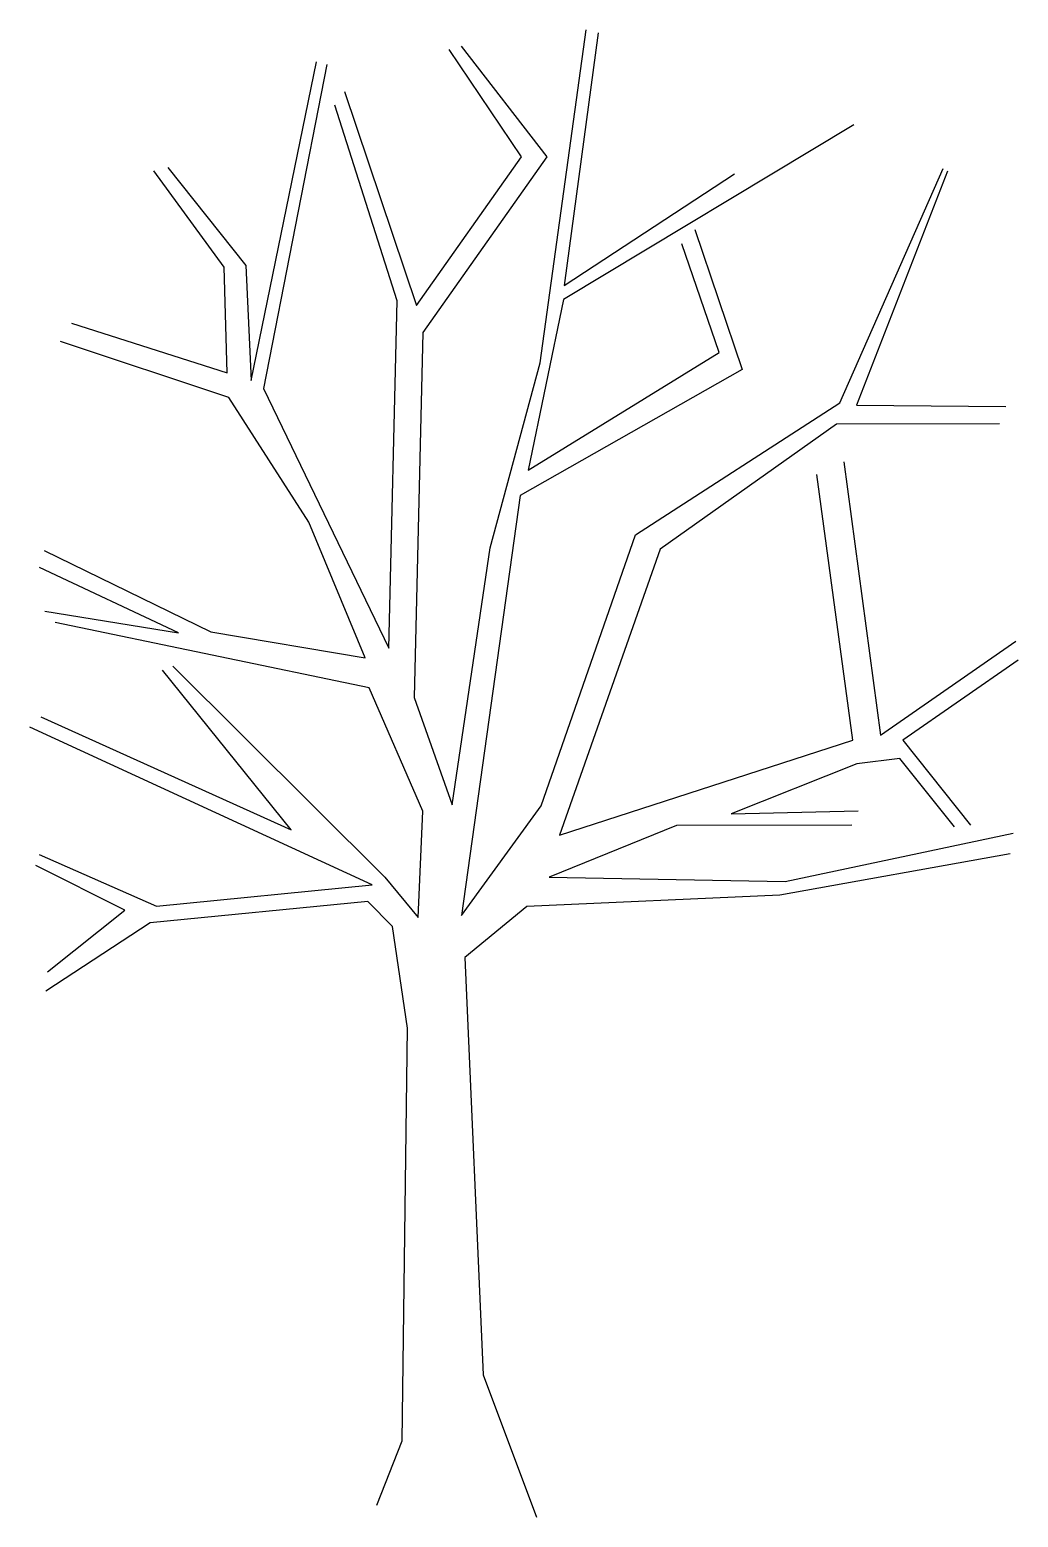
# Model space of a CAD drawing. Extents: x -188 to 766, y -312 to 1122.
import ezdxf

# ---------------------------------------------------------------- set-up
doc = ezdxf.new("R2010")
doc.units = 0
doc.layers.get('0').update_dxf_attribs({"linetype": 'CONTINUOUS'})

msp = doc.modelspace()

# ---------------------------------------------------------------- linework, layer by layer
at = {"color": 0}
for points in [[(228.2, 1105.9), (310.8, 999.1), (191.1, 829.8), (183, 478), (219.6, 374.6), (256.1, 622.2), (304.5, 800.6), (348.7, 1121.7)], [(360.3, 1118.6), (327.5, 875), (491.9, 982.7)], [(-54.6, 988.9), (20.4, 894.4), (25.5, 783.4), (88.7, 1090.7)], [(115.6, 1062.2), (185, 855.9), (286.3, 999.2), (216.8, 1102.8)], [(98.8, 1088.3), (37.7, 775.7), (158.5, 525.5), (166.6, 860.5), (106.4, 1049.1)], [(606.9, 1030.1), (326.9, 861.8), (293, 697.2), (477, 810.4), (441.2, 915.3)], [(-147.6, 838.8), (2.5, 791.1), (-0.4, 892.9), (-68.4, 985.8)], [(453.5, 929.1), (499.3, 794.2), (285.3, 672.7), (228.7, 267.9), (305.5, 373.6), (396.4, 634.9), (593.4, 761.9), (693.3, 987.9)], [(697.3, 985.5), (609.6, 759.7), (753.7, 758.6)], [(-174, 619.6), (-13.1, 541.1), (135.5, 516.3), (81.4, 646.9), (4, 767.2), (-158.4, 821.1)], [(747.6, 741.8), (590.3, 741.3), (420.1, 621.1), (323.2, 345.3), (606.2, 436.9), (571.2, 692.9)], [(597.3, 705.2), (632.9, 441.5), (763.3, 532.4)], [(-173.4, 561.2), (-44.4, 540.4), (-178.6, 603.4)], [(-49.9, 508.3), (154.5, 304.8), (186.7, 265.8), (191.4, 368.5), (139.4, 487.2), (-163.3, 550.4)], [(-177.2, 459.4), (64.2, 350.2), (-59.8, 504.3)], [(765.7, 514), (654.3, 436.9), (719.5, 354.7)], [(-178.9, 326.7), (-65.6, 276.8), (142.3, 297.2), (-188, 449.3)], [(704.2, 353.2), (651.3, 419.1), (609.9, 413.9), (488.7, 365.7), (611.3, 368.6)], [(605.2, 354.8), (435.9, 354.4), (313, 304.6), (540.8, 300.6), (760.9, 347)], [(-170.7, 213.3), (-96.2, 272.9), (-182, 316)], [(757.8, 327.1), (535.5, 287.5), (291.6, 276.4), (231.7, 227.4), (249.6, -175), (300.9, -312.4)], [(146.8, -300.8), (171.4, -238.7), (176.5, 159.2), (162.1, 257.3), (138.3, 281.2), (-71.7, 260.6), (-172.3, 194.9)]]:
    msp.add_lwpolyline(points, dxfattribs=at)

doc.saveas('drawing.dxf')
